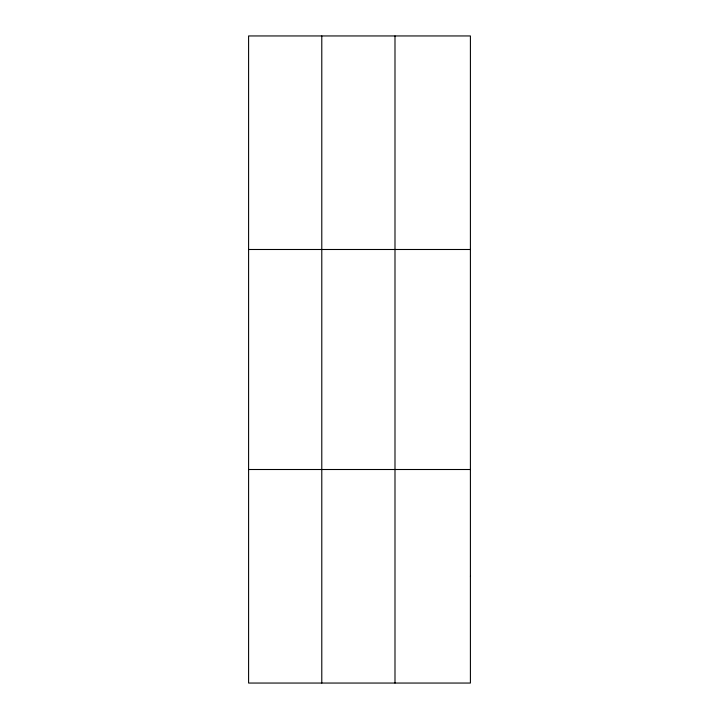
<?xml version="1.0" encoding="UTF-8"?>
<svg xmlns="http://www.w3.org/2000/svg" width="719" height="719" viewBox="0 0 719 719"><rect width="100%" height="100%" fill="white"/><g stroke="black" fill="none" stroke-linecap="round" stroke-linejoin="round"><path stroke-width="1.08" d="M321.788 683.05L321.788 35.95M394.992 683.05L394.992 35.95M248.594 249.493L470.406 249.493M248.594 469.507L470.406 469.507M470.406 576.279L470.406 683.05L248.594 683.05L248.594 35.95L470.406 35.95L470.406 576.279"/></g></svg>
